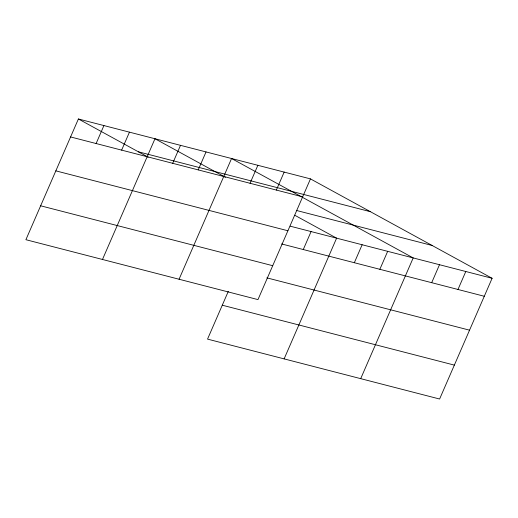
<?xml version="1.0" encoding="UTF-8"?>
<svg xmlns="http://www.w3.org/2000/svg" width="518" height="518" viewBox="0 0 518 518"><rect width="100%" height="100%" fill="white"/><g stroke="black" fill="none" stroke-linecap="round" stroke-linejoin="round"><path stroke-width="0.78" d="M310.463 178.885L78.393 118.978L25.9 239.704L257.97 299.611L310.463 178.885L492.1 278.296L439.607 399.022L207.537 339.115L228.296 291.375M96.108 143.538L103.924 125.57M121.633 150.129L129.448 132.161M102.48 259.473L154.979 138.746L225.447 177.311M172.688 163.306L180.504 145.338M198.219 169.898L206.028 151.929M179.066 279.241L231.559 158.514L413.196 257.925L360.703 378.652M250.045 183.275L257.86 165.307M276.347 190.061L284.162 172.093M303.276 249.534L311.085 231.565M284.123 358.883L336.616 238.157L294.794 215.268M354.331 262.717L362.14 244.749M379.856 269.302L387.671 251.334M431.688 282.686L439.497 264.717M457.983 289.471L465.799 271.503M138.332 151.787L370.402 211.687M70.584 136.946L302.648 196.853M296.788 210.541L432.161 245.487M290.203 226.178L492.1 278.296M55.834 170.856L287.904 230.763M281.617 243.946L484.285 296.264M40.644 205.795L272.714 265.702M266.867 277.855L469.541 330.173M222.28 305.206L454.351 365.112M78.393 118.978L148.161 157.161"/></g></svg>
